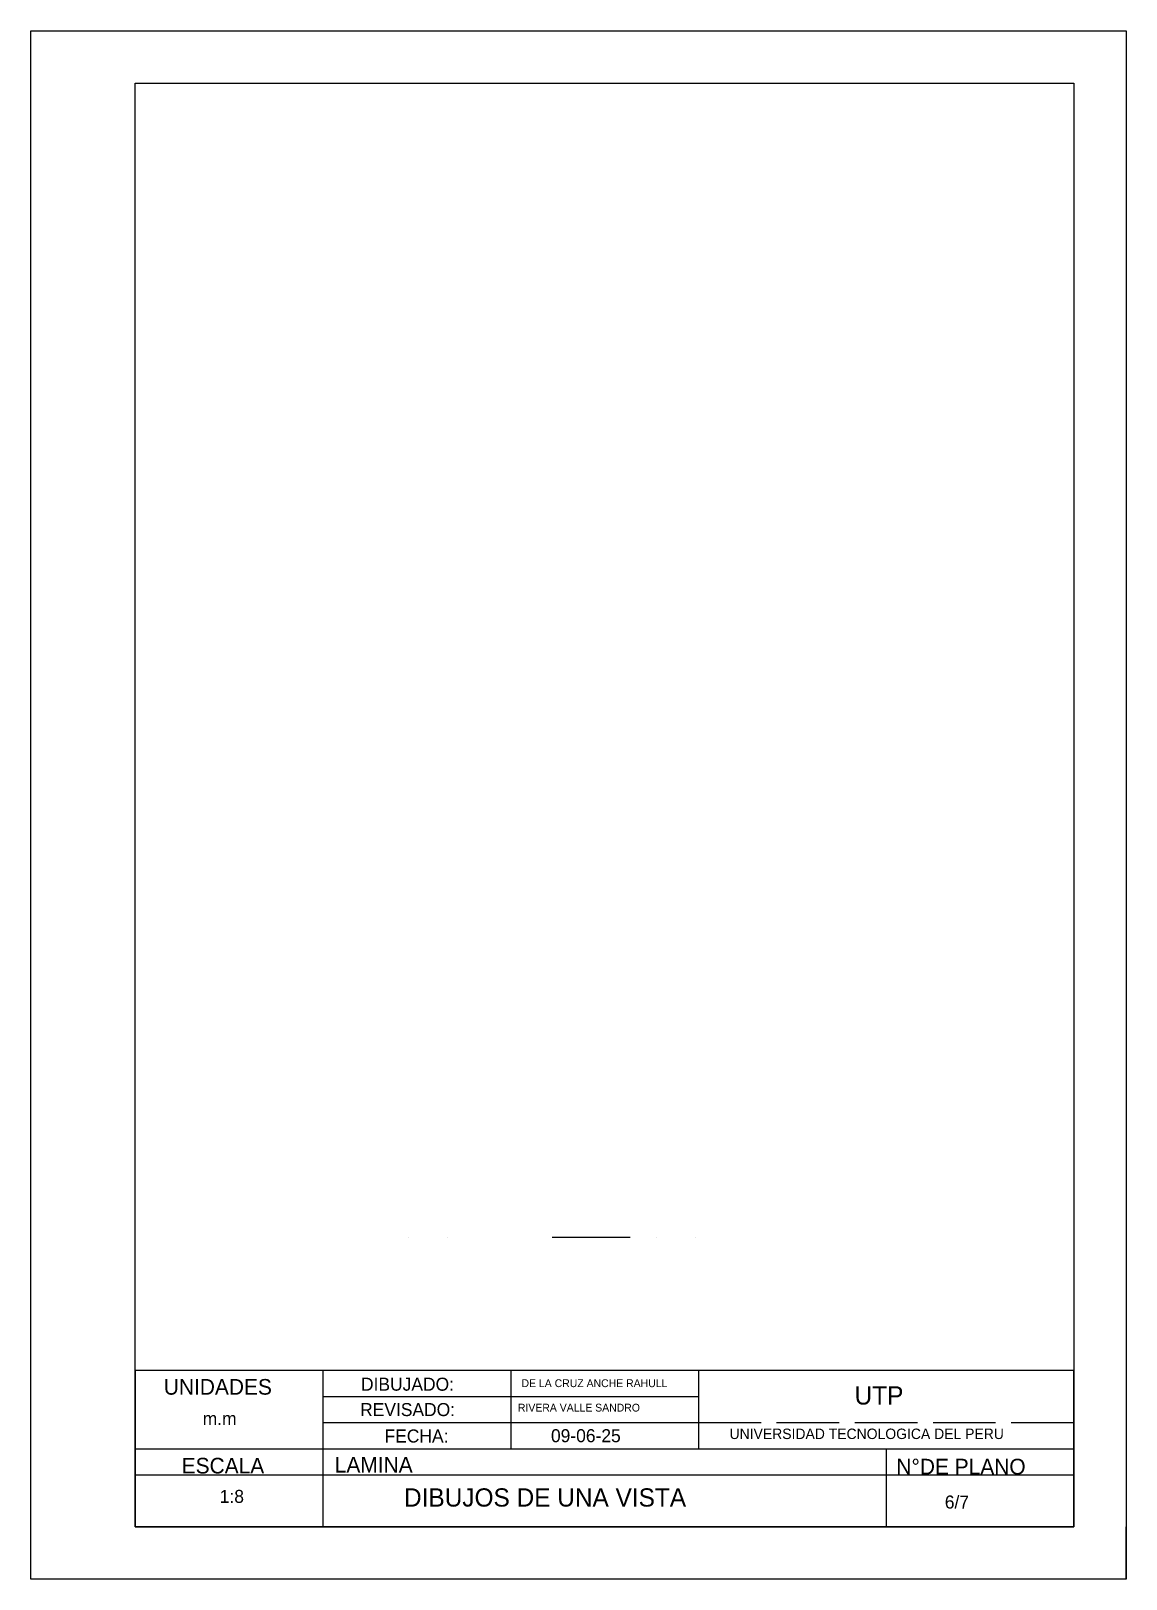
# Model space of a CAD drawing. Header units: millimetres. Extents: x 136 to 346, y -66 to 231.
import ezdxf

# ---------------------------------------------------------------- set-up
doc = ezdxf.new("R2010")
doc.units = ezdxf.units.MM
doc.linetypes.add('ACAD_ISO02W100', pattern=[15, 12, -3])

msp = doc.modelspace()

# ---------------------------------------------------------------- linework, layer by layer
at = {"extrusion": (0, -1, 0)}
for p, q in [((208.55, 0, 181.34), (208.55, 0, 181.34)), ((216.05, 0, 173.84), (216.05, 0, 173.84)), ((236.05, 0, 168.84), (251.05, 0, 168.84)), ((256.05, 0, 173.84), (256.05, 0, 173.84)), ((263.55, 0, 181.34), (263.55, 0, 181.34))]:
    msp.add_line(p, q, dxfattribs=at)
for p, q in [((336.11, -25.62), (156.11, -25.62)), ((156.11, -25.62), (156.11, -55.62)), ((192.11, -25.62), (192.11, -55.62)), ((228.11, -25.62), (228.11, -40.62)), ((264.11, -25.62), (264.11, -40.62)), ((336.11, -55.62), (336.11, -25.62)), ((192.11, -30.62), (264.11, -30.62)), ((192.11, -35.62), (264.11, -35.62)), ((156.11, -40.62), (336.11, -40.62)), ((156.11, -40.62), (156.11, -45.62)), ((300.11, -40.62), (300.11, -55.62)), ((156.11, -45.62), (336.11, -45.62)), ((156.11, -55.62), (336.11, -55.62)), ((346.11, -65.62), (346.11, -55.62)), ((346.11, -55.62), (346.11, -55.62))]:
    msp.add_line(p, q)
at = {"linetype": 'ACAD_ISO02W100'}
msp.add_line((264.11, -35.62), (336.11, -35.62), dxfattribs=at)
for points in [[(136.11, 231.38), (346.11, 231.38), (346.11, -65.62), (136.11, -65.62)], [(156.11, 221.38), (336.11, 221.38), (336.11, -55.62), (156.11, -55.62)]]:
    msp.add_lwpolyline(points, close=True)

# ---------------------------------------------------------------- texts
for s, height, p in [('UNIDADES', 3, (161.58, -30.25)), ('DIBUJADO:', 2.5, (199.4, -29.49)), ('DE LA CRUZ ANCHE RAHULL', 1.5, (230.18, -28.8)), ('UTP', 3.5, (294.06, -32.14)), ('REVISADO:', 2.5, (199.23, -34.36)), ('RIVERA VALLE SANDRO', 1.5, (229.49, -33.49)), ('m.m', 2.5, (169.04, -36.09)), ('FECHA:', 2.5, (203.91, -39.43)), ('09-06-25', 2.5, (235.83, -39.37)), ('UNIVERSIDAD TECNOLOGICA DEL PERU', 2, (270.08, -38.76)), ('ESCALA', 3, (165.01, -45.37)), ('LAMINA', 3, (194.37, -45.19)), ('N°DE PLANO', 3, (302.07, -45.55)), ('1:8', 2.5, (172.31, -51.01)), ('DIBUJOS DE UNA VISTA', 3.5, (207.65, -51.72)), ('6/7', 2.5, (311.36, -52.1))]:
    msp.add_text(s, height=height).set_placement(p)

doc.saveas('drawing.dxf')
